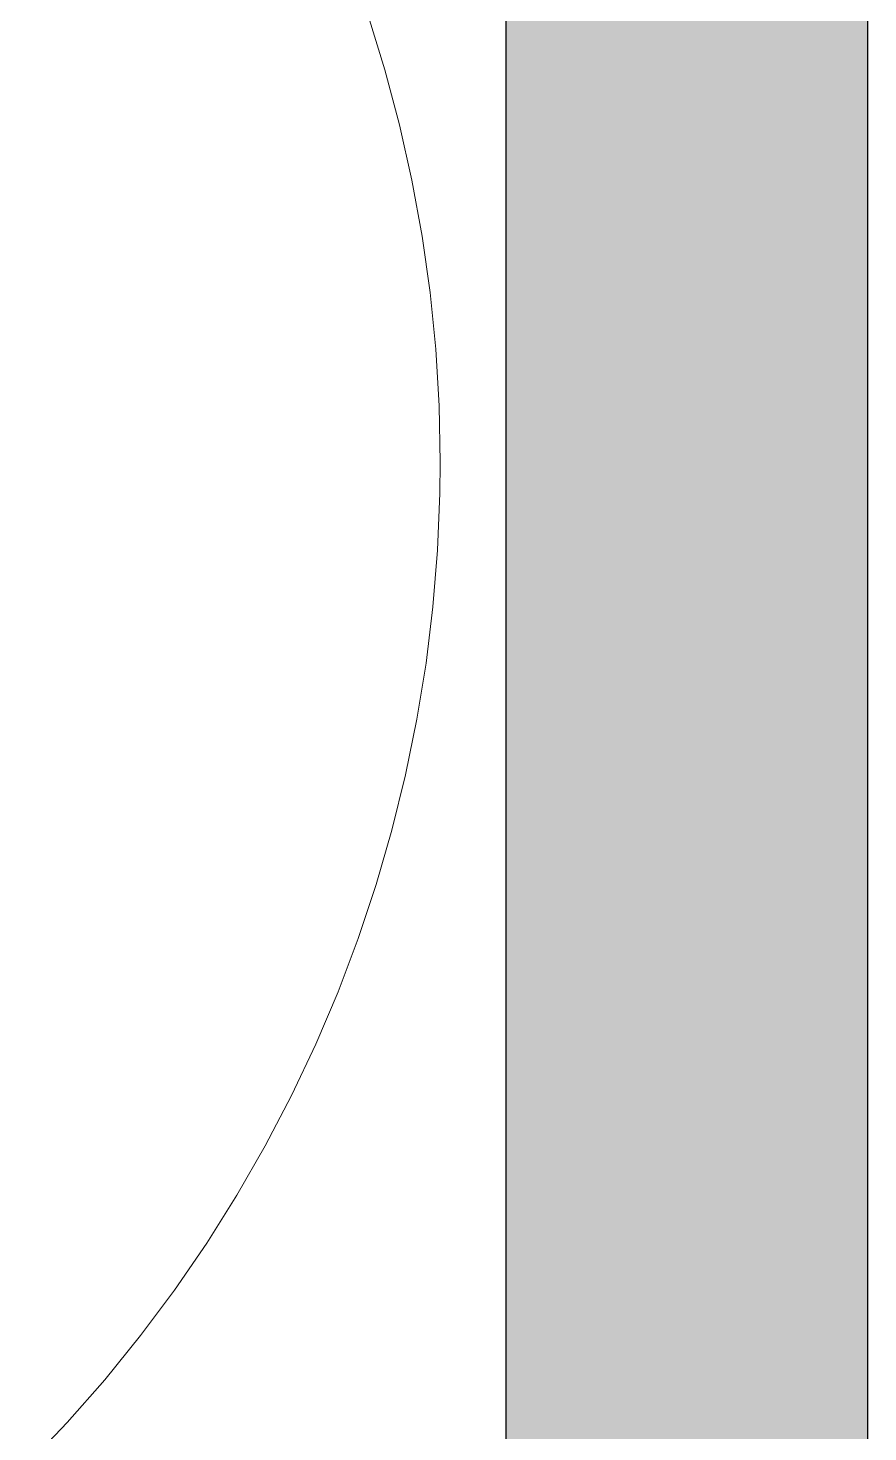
# Model space of a CAD drawing. Header units: millimetres. Extents: x 155927 to 326028, y -36033 to 97293.
# Drawn here: x 170040.3 to 170276.8, y 12032.3 to 12427.5 of the extents above; entities that cross this region are included whole.
import ezdxf

# ---------------------------------------------------------------- set-up
doc = ezdxf.new("R2010")
doc.units = ezdxf.units.MM
doc.header["$MEASUREMENT"] = 0
for name, color, linetype, lineweight in [('A-WALL-PATT', 7, 'CONTINUOUS', 9), ('I-FURN', 8, 'CONTINUOUS', 9), ('I-WALL', 7, 'CONTINUOUS', 9)]:
    doc.layers.add(name, color=color, linetype=linetype, lineweight=lineweight)

msp = doc.modelspace()

# ---------------------------------------------------------------- hatches: boundary and pattern name
at = {"layer": 'A-WALL-PATT'}
msp.add_hatch(color=256, dxfattribs=at).paths.add_polyline_path([(170218.33, 9369.61), (170276.83, 9369.61), (170276.83, 13505.61), (170174.83, 13505.61), (170174.83, 9369.61)], flags=0)

# ---------------------------------------------------------------- linework, layer by layer
at = {"layer": 'I-FURN'}
for p, q in [((170140.81, 12415.7), (170136.08, 12430.98)), ((170144.92, 12400.24), (170140.81, 12415.7)), ((170148.41, 12384.63), (170144.92, 12400.24)), ((170151.27, 12368.88), (170148.41, 12384.63)), ((170153.51, 12353.04), (170151.27, 12368.88)), ((170155.1, 12337.12), (170153.51, 12353.04)), ((170156.06, 12321.15), (170155.1, 12337.12)), ((170156.38, 12305.16), (170156.06, 12321.15)), ((170156.29, 12296.52), (170156.38, 12305.16)), ((170155.63, 12280.54), (170156.29, 12296.52)), ((170154.32, 12264.59), (170155.63, 12280.54)), ((170152.38, 12248.71), (170154.32, 12264.59)), ((170149.81, 12232.92), (170152.38, 12248.71)), ((170146.6, 12217.24), (170149.81, 12232.92)), ((170142.78, 12201.71), (170146.6, 12217.24)), ((170138.33, 12186.34), (170142.78, 12201.71)), ((170133.27, 12171.16), (170138.33, 12186.34)), ((170127.61, 12156.2), (170133.27, 12171.16)), ((170121.36, 12141.47), (170127.61, 12156.2)), ((170114.52, 12127.01), (170121.36, 12141.47)), ((170107.11, 12112.83), (170114.52, 12127.01)), ((170099.14, 12098.96), (170107.11, 12112.83)), ((170090.62, 12085.42), (170099.14, 12098.96)), ((170081.56, 12072.23), (170090.62, 12085.42)), ((170071.99, 12059.41), (170081.56, 12072.23)), ((170061.91, 12046.98), (170071.99, 12059.41)), ((170051.34, 12034.97), (170061.91, 12046.98)), ((170040.3, 12023.39), (170051.34, 12034.97))]:
    msp.add_line(p, q, dxfattribs=at)
at = {"layer": 'I-WALL', "lineweight": 30}
for p, q in [((170174.83, 13505.61), (170174.83, 9369.61)), ((170276.83, 9369.61), (170276.83, 13505.61))]:
    msp.add_line(p, q, dxfattribs=at)

doc.saveas('drawing.dxf')
